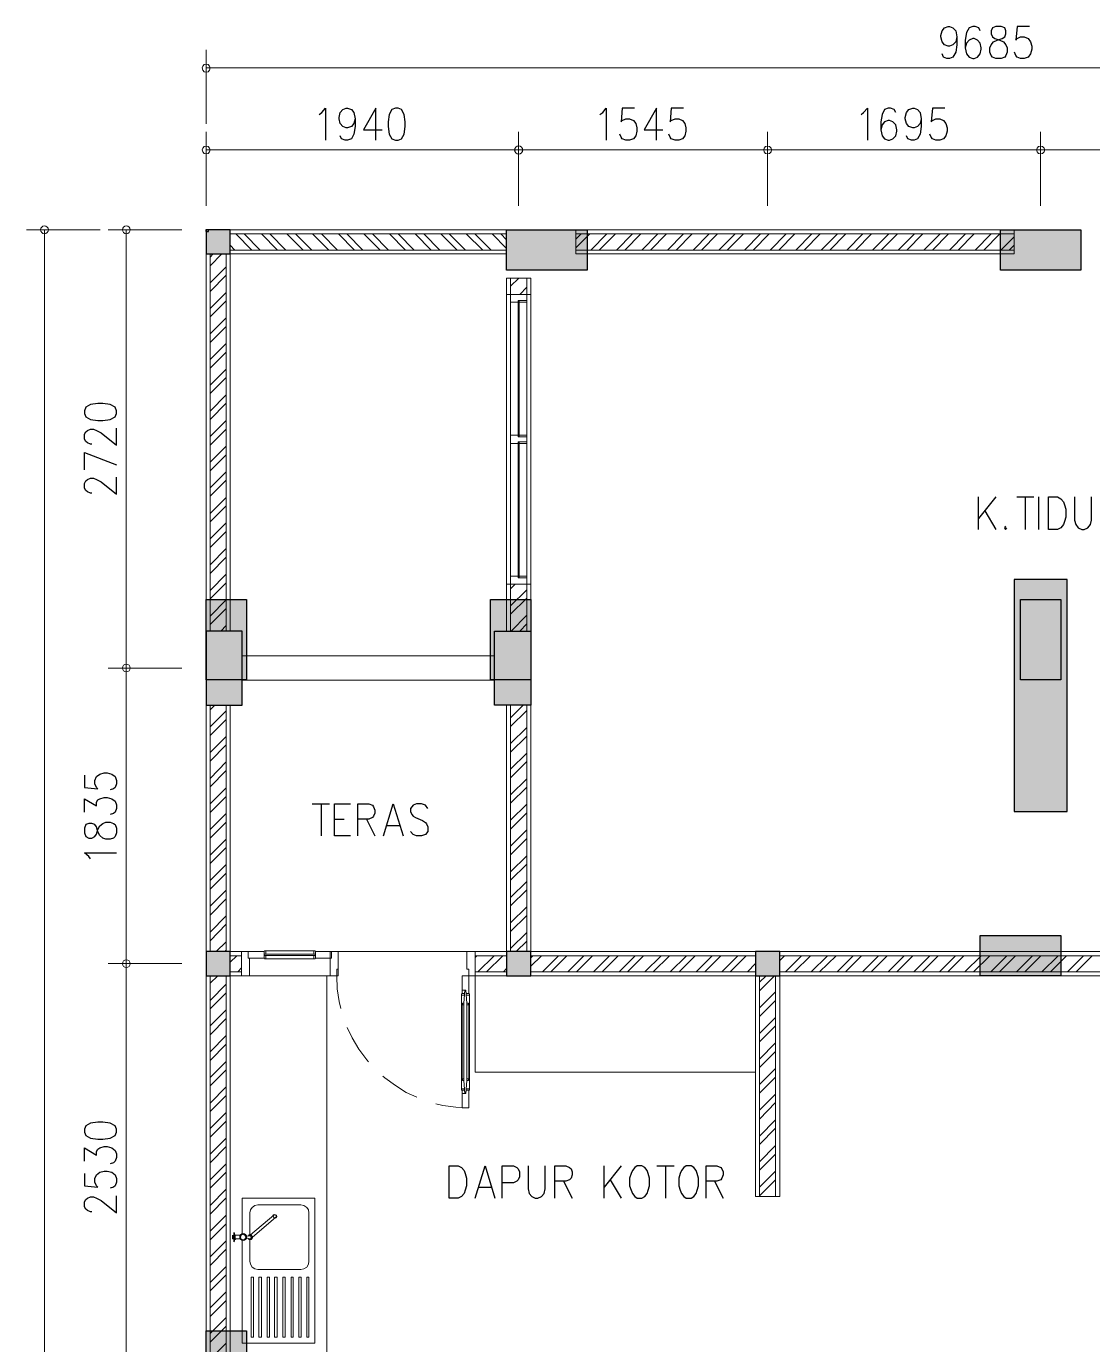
# Model space of a CAD drawing. Header units: millimetres. Extents: x -1260 to 10806, y -20287 to 1280.
# Drawn here: x -1112 to 5507, y -6903 to 1280 of the extents above; entities that cross this region are included whole.
import ezdxf

# ---------------------------------------------------------------- set-up
doc = ezdxf.new("R2010")
doc.units = ezdxf.units.MM
doc.header["$MEASUREMENT"] = 0
doc.layers.add('PDF_Geometry', color=7, linetype='Continuous')
doc.layers.add('PDF_Solid Fills', color=7, linetype='Continuous', true_color=0x404040)

# ---------------------------------------------------------------- blocks, each defined once
blk = doc.blocks.new('sdeww')
at = {"layer": 'PDF_Geometry', "lineweight": 25}
for points in [[(4663, 1214.3), (4656.6, 1184.7), (4639.7, 1165.6), (4618.5, 1157.2), (4610, 1157.2), (4586.8, 1165.6), (4571.9, 1184.7), (4563.5, 1214.3), (4563.5, 1222.8), (4571.9, 1252.4), (4586.8, 1271.5), (4610, 1279.9), (4618.5, 1279.9), (4639.7, 1271.5), (4656.6, 1252.4), (4663, 1214.3), (4663, 1165.6), (4656.6, 1119.1), (4639.7, 1089.4), (4618.5, 1080.9), (4601.6, 1080.9), (4580.4, 1089.4), (4571.9, 1108.5)], [(4809, 1252.4), (4800.6, 1271.5), (4777.3, 1279.9), (4762.5, 1279.9), (4739.2, 1271.5), (4724.4, 1241.8), (4715.9, 1195.3), (4715.9, 1146.6), (4724.4, 1108.5), (4739.2, 1089.4), (4762.5, 1080.9), (4770.9, 1080.9), (4792.1, 1089.4), (4809, 1108.5), (4815.4, 1138.1), (4815.4, 1146.6), (4809, 1176.2), (4792.1, 1195.3), (4770.9, 1203.7), (4762.5, 1203.7), (4739.2, 1195.3), (4724.4, 1176.2), (4715.9, 1146.6)], [(5113.9, 1279.9), (5037.7, 1279.9), (5029.2, 1195.3), (5037.7, 1203.7), (5058.8, 1214.3), (5082.1, 1214.3), (5105.4, 1203.7), (5120.2, 1184.7), (5128.7, 1157.2), (5128.7, 1138.1), (5120.2, 1108.5), (5105.4, 1089.4), (5082.1, 1080.9), (5058.8, 1080.9), (5037.7, 1089.4), (5029.2, 1100), (5020.7, 1119.1)], [(706.4, 733.8), (721.2, 744.4), (744.5, 771.9), (744.5, 572.9)], [(928.7, 706.2), (920.2, 676.6), (905.4, 657.6), (882.1, 649.1), (873.6, 649.1), (852.5, 657.6), (835.5, 676.6), (829.2, 706.2), (829.2, 714.7), (835.5, 744.4), (852.5, 763.4), (873.6, 771.9), (882.1, 771.9), (905.4, 763.4), (920.2, 744.4), (928.7, 706.2), (928.7, 657.6), (920.2, 611), (905.4, 581.3), (882.1, 572.9), (867.3, 572.9), (844, 581.3), (835.5, 600.4)], [(1057.8, 572.9), (1057.8, 771.9), (981.6, 638.5), (1095.9, 638.5)], [(2448.6, 733.8), (2465.6, 744.4), (2486.8, 771.9), (2486.8, 572.9)], [(2662.5, 771.9), (2586.2, 771.9), (2579.9, 687.2), (2586.2, 695.7), (2609.5, 706.2), (2632.8, 706.2), (2656.1, 695.7), (2670.9, 676.6), (2677.3, 649.1), (2677.3, 630), (2670.9, 600.4), (2656.1, 581.3), (2632.8, 572.9), (2609.5, 572.9), (2586.2, 581.3), (2579.9, 591.9), (2571.4, 611)], [(2800.1, 572.9), (2800.1, 771.9), (2723.8, 638.5), (2838.2, 638.5)], [(2967.3, 771.9), (2891.1, 771.9), (2884.7, 687.2), (2891.1, 695.7), (2914.4, 706.2), (2937.7, 706.2), (2960.9, 695.7), (2975.8, 676.6), (2982.1, 649.1), (2982.1, 630), (2975.8, 600.4), (2960.9, 581.3), (2937.7, 572.9), (2914.4, 572.9), (2891.1, 581.3), (2884.7, 591.9), (2876.3, 611)], [(4070.2, 733.8), (4085, 744.4), (4108.3, 771.9), (4108.3, 572.9)], [(4284, 744.4), (4275.6, 763.4), (4252.3, 771.9), (4237.5, 771.9), (4214.2, 763.4), (4199.4, 733.8), (4190.9, 687.2), (4190.9, 638.5), (4199.4, 600.4), (4214.2, 581.3), (4237.5, 572.9), (4245.9, 572.9), (4267.1, 581.3), (4284, 600.4), (4290.4, 630), (4290.4, 638.5), (4284, 668.1), (4267.1, 687.2), (4245.9, 695.7), (4237.5, 695.7), (4214.2, 687.2), (4199.4, 668.1), (4190.9, 638.5)], [(4442.8, 706.2), (4436.5, 676.6), (4419.5, 657.6), (4398.3, 649.1), (4389.9, 649.1), (4366.6, 657.6), (4351.8, 676.6), (4343.3, 706.2), (4343.3, 714.7), (4351.8, 744.4), (4366.6, 763.4), (4389.9, 771.9), (4398.3, 771.9), (4419.5, 763.4), (4436.5, 744.4), (4442.8, 706.2), (4442.8, 657.6), (4436.5, 611), (4419.5, 581.3), (4398.3, 572.9), (4381.4, 572.9), (4360.2, 581.3), (4351.8, 600.4)], [(4588.9, 771.9), (4512.7, 771.9), (4504.2, 687.2), (4512.7, 695.7), (4533.8, 706.2), (4557.1, 706.2), (4580.4, 695.7), (4595.2, 676.6), (4603.7, 649.1), (4603.7, 630), (4595.2, 600.4), (4580.4, 581.3), (4557.1, 572.9), (4533.8, 572.9), (4512.7, 581.3), (4504.2, 591.9), (4495.7, 611)], [(-705.6, -1313.3), (-714.1, -1313.3), (-733.1, -1304.8), (-743.7, -1296.4), (-752.2, -1281.6), (-752.2, -1251.9), (-743.7, -1237.1), (-733.1, -1228.6), (-714.1, -1220.2), (-695, -1220.2), (-676, -1228.6), (-648.4, -1243.5), (-553.2, -1319.7), (-553.2, -1213.8)], [(-752.2, -1472.1), (-752.2, -1366.2), (-553.2, -1442.4)], [(-705.6, -1618.2), (-714.1, -1618.2), (-733.1, -1609.7), (-743.7, -1601.2), (-752.2, -1586.4), (-752.2, -1556.8), (-743.7, -1541.9), (-733.1, -1533.5), (-714.1, -1525), (-695, -1525), (-676, -1533.5), (-648.4, -1548.3), (-553.2, -1624.5), (-553.2, -1518.7)], [(4798.5, -1842.5), (4798.5, -1641.4)], [(4906.4, -1641.4), (4798.5, -1774.8)], [(5035.5, -1641.4), (5141.4, -1641.4)], [(5088.5, -1641.4), (5088.5, -1842.5)], [(5173.1, -1842.5), (5173.1, -1641.4)], [(5393.3, -1641.4), (5393.3, -1785.4), (5401.8, -1812.9), (5416.6, -1832), (5439.9, -1842.5), (5454.7, -1842.5), (5475.9, -1832), (5492.8, -1812.9), (5499.2, -1785.4), (5499.2, -1641.4)], [(4836.6, -1728.2), (4906.4, -1842.5)], [(4965.7, -1823.5), (4959.3, -1832), (4965.7, -1842.5), (4974.2, -1832)], [(-752.2, -3368.9), (-752.2, -3445.1), (-667.5, -3453.5), (-676, -3445.1), (-686.5, -3421.8), (-686.5, -3400.6), (-676, -3377.3), (-656.9, -3362.5), (-629.4, -3354), (-610.3, -3354), (-580.7, -3362.5), (-561.6, -3377.3), (-553.2, -3400.6), (-553.2, -3421.8), (-561.6, -3445.1), (-572.2, -3453.5), (-591.3, -3459.9)], [(-752.2, -3597.5), (-752.2, -3514.9), (-676, -3559.4), (-676, -3536.1), (-667.5, -3521.3), (-656.9, -3514.9), (-629.4, -3506.5), (-610.3, -3506.5), (-580.7, -3514.9), (-561.6, -3529.7), (-553.2, -3553), (-553.2, -3574.2), (-561.6, -3597.5), (-572.2, -3606), (-591.3, -3612.3)], [(662, -3546.7), (769.9, -3546.7)], [(717, -3546.7), (717, -3745.7)], [(899, -3745.7), (799.6, -3745.7), (799.6, -3546.7), (899, -3546.7)], [(945.6, -3745.7), (945.6, -3546.7), (1013.4, -3546.7), (1036.6, -3555.2), (1043, -3565.7), (1051.5, -3584.8), (1051.5, -3603.8), (1043, -3622.9), (1036.6, -3631.4), (1013.4, -3641.9), (945.6, -3641.9)], [(1104.4, -3745.7), (1165.8, -3546.7), (1227.2, -3745.7)], [(1379.6, -3574.2), (1364.8, -3555.2), (1341.5, -3546.7), (1309.7, -3546.7), (1288.6, -3555.2), (1271.6, -3574.2), (1271.6, -3593.3), (1280.1, -3612.3), (1288.6, -3622.9), (1303.4, -3631.4), (1347.8, -3650.4), (1364.8, -3661), (1371.1, -3669.5), (1379.6, -3688.5), (1379.6, -3718.2), (1364.8, -3737.2), (1341.5, -3745.7), (1309.7, -3745.7), (1288.6, -3737.2), (1271.6, -3718.2)], [(799.6, -3641.9), (860.9, -3641.9)], [(998.5, -3641.9), (1051.5, -3745.7)], [(1127.7, -3680.1), (1203.9, -3680.1)], [(-714.1, -3887.5), (-724.6, -3872.7), (-752.2, -3849.4), (-553.2, -3849.4)], [(-752.2, -5765.2), (-752.2, -5680.6), (-676, -5727.1), (-676, -5703.8), (-667.5, -5689), (-656.9, -5680.6), (-629.4, -5674.2), (-610.3, -5674.2), (-580.7, -5680.6), (-561.6, -5697.5), (-553.2, -5718.7), (-553.2, -5742), (-561.6, -5765.2), (-572.2, -5773.7), (-591.3, -5780.1)], [(1673.8, -5993.9), (1735.2, -5792.8), (1796.6, -5993.9)], [(1841.1, -5993.9), (1841.1, -5792.8), (1910.9, -5792.8), (1932.1, -5803.3), (1940.6, -5811.8), (1949, -5830.9), (1949, -5860.5), (1940.6, -5879.6), (1932.1, -5888), (1910.9, -5898.6), (1841.1, -5898.6)], [(2002, -5792.8), (2002, -5936.7), (2008.3, -5964.2), (2025.3, -5983.3), (2046.4, -5993.9), (2063.4, -5993.9), (2084.5, -5983.3), (2101.5, -5964.2), (2107.8, -5936.7), (2107.8, -5792.8)], [(2169.2, -5993.9), (2169.2, -5792.8), (2237, -5792.8), (2260.2, -5803.3), (2268.7, -5811.8), (2275.1, -5830.9), (2275.1, -5849.9), (2268.7, -5869), (2260.2, -5879.6), (2237, -5888), (2169.2, -5888)], [(2474.1, -5993.9), (2474.1, -5792.8)], [(2579.9, -5792.8), (2474.1, -5926.1)], [(2802.2, -5792.8), (2908, -5792.8)], [(2855.1, -5792.8), (2855.1, -5993.9)], [(3107, -5993.9), (3107, -5792.8), (3174.8, -5792.8), (3198, -5803.3), (3204.4, -5811.8), (3212.9, -5830.9), (3212.9, -5849.9), (3204.4, -5869), (3198, -5879.6), (3174.8, -5888), (3107, -5888)], [(-752.2, -5841.4), (-752.2, -5917.7), (-667.5, -5926.1), (-676, -5917.7), (-686.5, -5894.4), (-686.5, -5871.1), (-676, -5849.9), (-656.9, -5833), (-629.4, -5826.6), (-610.3, -5826.6), (-580.7, -5833), (-561.6, -5849.9), (-553.2, -5871.1), (-553.2, -5894.4), (-561.6, -5917.7), (-572.2, -5926.1), (-591.3, -5932.5)], [(2222.1, -5888), (2275.1, -5993.9)], [(2512.2, -5879.6), (2579.9, -5993.9)], [(3159.9, -5888), (3212.9, -5993.9)], [(1697.1, -5926.1), (1773.3, -5926.1)], [(-705.6, -6078.5), (-714.1, -6078.5), (-733.1, -6070.1), (-743.7, -6061.6), (-752.2, -6046.8), (-752.2, -6017.2), (-743.7, -6002.3), (-733.1, -5993.9), (-714.1, -5985.4), (-695, -5985.4), (-676, -5993.9), (-648.4, -6008.7), (-553.2, -6084.9), (-553.2, -5979)]]:
    blk.add_lwpolyline(points, dxfattribs=at)
for points in [[(4906.4, 1279.9), (4885.2, 1271.5), (4876.8, 1252.4), (4876.8, 1233.4), (4885.2, 1214.3), (4900.1, 1203.7), (4929.7, 1195.3), (4953, 1184.7), (4967.8, 1165.6), (4976.3, 1146.6), (4976.3, 1119.1), (4967.8, 1100), (4961.5, 1089.4), (4938.2, 1080.9), (4906.4, 1080.9), (4885.2, 1089.4), (4876.8, 1100), (4868.3, 1119.1), (4868.3, 1146.6), (4876.8, 1165.6), (4891.6, 1184.7), (4914.9, 1195.3), (4944.5, 1203.7), (4961.5, 1214.3), (4967.8, 1233.4), (4967.8, 1252.4), (4961.5, 1271.5), (4938.2, 1279.9)], [(1178.5, 771.9), (1157.3, 763.4), (1140.4, 733.8), (1134, 687.2), (1134, 657.6), (1140.4, 611), (1157.3, 581.3), (1178.5, 572.9), (1195.4, 572.9), (1216.6, 581.3), (1233.5, 611), (1239.9, 657.6), (1239.9, 687.2), (1233.5, 733.8), (1216.6, 763.4), (1195.4, 771.9)], [(18.2, 6.9), (18.2, 17.8), (2.5, 17.8), (2.5, 6.9)], [(153.9, -132.1), (153.9, 16.1), (3.6, 16.1), (3.6, -132.1)], [(-752.2, -1122.8), (-743.7, -1144), (-714.1, -1160.9), (-667.5, -1167.2), (-637.9, -1167.2), (-591.3, -1160.9), (-561.6, -1144), (-553.2, -1122.8), (-553.2, -1105.9), (-561.6, -1084.7), (-591.3, -1067.7), (-637.9, -1061.4), (-667.5, -1061.4), (-714.1, -1067.7), (-743.7, -1084.7), (-752.2, -1105.9)], [(5232.4, -1842.5), (5232.4, -1641.4), (5287.5, -1641.4), (5308.6, -1652), (5325.6, -1671.1), (5331.9, -1690.1), (5340.4, -1717.6), (5340.4, -1766.3), (5331.9, -1793.9), (5325.6, -1812.9), (5308.6, -1832), (5287.5, -1842.5)], [(5348.9, -3593.3), (5348.9, -2153.7), (5018.6, -2153.7), (5018.6, -3593.3)], [(228, -2932.8), (228, -2473.4), (3.6, -2473.4), (3.6, -2932.8)], [(1794.5, -2932.8), (1794.5, -2473.4), (2018.9, -2473.4), (2018.9, -2932.8)], [(-752.2, -3726.6), (-743.7, -3749.9), (-724.6, -3758.4), (-705.6, -3758.4), (-686.5, -3749.9), (-676, -3735.1), (-667.5, -3705.5), (-656.9, -3682.2), (-637.9, -3667.4), (-618.8, -3658.9), (-591.3, -3658.9), (-572.2, -3667.4), (-561.6, -3673.7), (-553.2, -3697), (-553.2, -3726.6), (-561.6, -3749.9), (-572.2, -3758.4), (-591.3, -3764.7), (-618.8, -3764.7), (-637.9, -3758.4), (-656.9, -3743.6), (-667.5, -3720.3), (-676, -3688.5), (-686.5, -3673.7), (-705.6, -3667.4), (-724.6, -3667.4), (-743.7, -3673.7), (-752.2, -3697)], [(153.9, -4613.6), (153.9, -4463.3), (3.6, -4463.3), (3.6, -4613.6)], [(2018.9, -4613.6), (2018.9, -4463.3), (1868.6, -4463.3), (1868.6, -4613.6)], [(3564.3, -4613.6), (3564.3, -4463.3), (3414, -4463.3), (3414, -4613.6)], [(-752.2, -5583.2), (-743.7, -5604.4), (-714.1, -5621.3), (-667.5, -5627.6), (-637.9, -5627.6), (-591.3, -5621.3), (-561.6, -5604.4), (-553.2, -5583.2), (-553.2, -5566.2), (-561.6, -5545.1), (-591.3, -5528.1), (-637.9, -5521.8), (-667.5, -5521.8), (-714.1, -5528.1), (-743.7, -5545.1), (-752.2, -5566.2)], [(1513, -5993.9), (1513, -5792.8), (1568, -5792.8), (1589.2, -5803.3), (1606.1, -5822.4), (1612.5, -5841.4), (1620.9, -5869), (1620.9, -5917.7), (1612.5, -5945.2), (1606.1, -5964.2), (1589.2, -5983.3), (1568, -5993.9)], [(2679.4, -5792.8), (2664.6, -5803.3), (2649.8, -5822.4), (2641.3, -5841.4), (2632.8, -5869), (2632.8, -5917.7), (2641.3, -5945.2), (2649.8, -5964.2), (2664.6, -5983.3), (2679.4, -5993.9), (2709, -5993.9), (2726, -5983.3), (2740.8, -5964.2), (2747.1, -5945.2), (2755.6, -5917.7), (2755.6, -5869), (2747.1, -5841.4), (2740.8, -5822.4), (2726, -5803.3), (2709, -5792.8)], [(2984.2, -5792.8), (2969.4, -5803.3), (2954.6, -5822.4), (2946.1, -5841.4), (2937.7, -5869), (2937.7, -5917.7), (2946.1, -5945.2), (2954.6, -5964.2), (2969.4, -5983.3), (2984.2, -5993.9), (3013.9, -5993.9), (3030.8, -5983.3), (3045.6, -5964.2), (3052, -5945.2), (3060.4, -5917.7), (3060.4, -5869), (3052, -5841.4), (3045.6, -5822.4), (3030.8, -5803.3), (3013.9, -5792.8)]]:
    blk.add_lwpolyline(points, close=True, dxfattribs=at)
at = {"layer": 'PDF_Geometry', "lineweight": 9}
for points in [[(3.6, 907.4), (3.6, 1133.9)], [(3.6, 674.5), (3.6, 1070.4)], [(9688.6, 1021.7), (9639.9, 1021.7), (54.4, 1021.7), (3.6, 1021.7)], [(3.6, 399.3), (3.6, 625.8)], [(3.6, 166.4), (3.6, 562.3)], [(9688.6, 513.6), (9639.9, 513.6), (8064.9, 513.6), (8014.1, 513.6), (7963.3, 513.6), (5234.5, 513.6), (5183.7, 513.6), (5132.9, 513.6), (3538.9, 513.6), (3488.1, 513.6), (3439.4, 513.6), (1993.5, 513.6), (1942.7, 513.6), (1894, 513.6), (54.4, 513.6), (3.6, 513.6)], [(-1112, 16.1), (-887.6, 16.1)], [(-654.8, 16.1), (-1050.7, 16.1)], [(-999.8, -17785.2), (-999.8, -17734.4), (-999.8, -32.6), (-999.8, 16.1)], [(-604, 16.1), (-379.6, 16.1)], [(-146.7, 16.1), (-542.6, 16.1)], [(-491.8, -17785.2), (-491.8, -17734.4), (-491.8, -14154.7), (-491.8, -14103.9), (-491.8, -14053.1), (-491.8, -12818.9), (-491.8, -12768.1), (-491.8, -12719.4), (-491.8, -7118), (-491.8, -7069.3), (-491.8, -7018.5), (-491.8, -4588.2), (-491.8, -4537.4), (-491.8, -4488.7), (-491.8, -2752.8), (-491.8, -2704.1), (-491.8, -2653.3), (-491.8, -32.6), (-491.8, 16.1)], [(1894, -1258.3), (1894, -1158.8), (1894, -532.2), (1894, -432.7)], [(1993.5, -1258.3), (1993.5, -1158.8), (1993.5, -532.2), (1993.5, -432.7)], [(1894, -1309.1), (1894, -1408.6), (1894, -2033.1), (1894, -2132.6)], [(1993.5, -1309.1), (1993.5, -1408.6), (1993.5, -2033.1), (1993.5, -2132.6)], [(367.7, -4459.1), (374, -4459.1), (672.5, -4459.1), (678.9, -4459.1)], [(822.8, -4463.3), (1623, -4463.3)], [(367.7, -4507.8), (374, -4507.8), (672.5, -4507.8), (678.9, -4507.8)], [(272.4, -4613.6), (374, -4613.6), (672.5, -4613.6), (774.1, -4613.6)], [(814.4, -4613.6), (816.5, -4694.1), (829.2, -4772.4), (839.8, -4816.8)], [(1589.2, -5318.6), (1589.2, -5252.9), (1589.2, -4793.6), (1589.2, -4727.9)], [(1637.9, -5318.6), (1637.9, -5252.9), (1637.9, -4793.6), (1637.9, -4727.9)], [(1593.4, -5252.9), (1593.4, -4793.6)], [(1633.6, -5252.9), (1633.6, -4793.6)], [(880, -4935.4), (909.6, -4998.9), (952, -5068.8), (1000.7, -5134.4), (1011.2, -5147.1)], [(1100.2, -5236), (1112.9, -5246.6), (1178.5, -5295.3), (1246.2, -5337.6), (1311.9, -5367.3)], [(1430.4, -5407.5), (1472.7, -5418.1), (1553.2, -5428.6), (1633.6, -5432.9)], [(228, -6220.4), (228, -5993.9), (678.9, -5993.9), (678.9, -6893.6), (228, -6893.6), (228, -6250)], [(274.6, -6220.4), (274.6, -6084.9), (278.8, -6065.8), (289.4, -6051), (306.3, -6040.4), (325.4, -6036.2), (592.1, -6036.2), (611.1, -6040.4), (628.1, -6051), (638.7, -6065.8), (640.8, -6084.9), (640.8, -6385.5), (638.7, -6404.6), (628.1, -6421.5), (611.1, -6432.1), (592.1, -6436.3), (325.4, -6436.3), (306.3, -6432.1), (289.4, -6421.5), (278.8, -6404.6), (274.6, -6385.5), (274.6, -6250)], [(278.8, -6222.5), (424.9, -6099.7)], [(291.5, -6235.2), (435.4, -6114.5)], [(418.5, -6103.9), (422.7, -6097.6), (431.2, -6095.5), (437.6, -6099.7), (441.8, -6108.2), (437.6, -6114.5), (431.2, -6118.8)], [(418.5, -6106.1), (422.7, -6097.6), (431.2, -6095.5), (439.7, -6099.7), (441.8, -6108.2), (437.6, -6116.7), (429.1, -6118.8)], [(172.9, -6245.8), (175.1, -6224.6), (172.9, -6226.7), (172.9, -6224.6), (170.8, -6226.7), (170.8, -6224.6), (168.7, -6226.7), (168.7, -6224.6), (168.7, -6226.7), (166.6, -6224.6), (166.6, -6245.8), (168.7, -6245.8), (170.8, -6245.8), (172.9, -6224.6)], [(168.7, -6224.6), (168.7, -6245.8), (170.8, -6224.6)], [(170.8, -6245.8), (175.1, -6245.8)], [(179.3, -6222.5), (183.5, -6222.5)], [(179.3, -6250), (183.5, -6250)], [(215.3, -6245.8), (187.8, -6245.8), (183.5, -6250), (183.5, -6222.5), (187.8, -6224.6), (215.3, -6224.6)], [(253.4, -6226.7), (276.7, -6228.8), (280.9, -6231), (283, -6235.2), (280.9, -6241.5), (276.7, -6243.7), (253.4, -6245.8)], [(264, -6228.8), (268.2, -6222.5), (283, -6222.5), (285.1, -6222.5), (291.5, -6233.1), (291.5, -6239.4), (285.1, -6247.9), (283, -6250), (270.3, -6250), (268.2, -6247.9), (264, -6243.7)], [(266.1, -6228.8), (274.6, -6222.5), (285.1, -6226.7), (289.4, -6235.2), (285.1, -6245.8), (274.6, -6250), (266.1, -6243.7)]]:
    blk.add_lwpolyline(points, dxfattribs=at)
at = {"layer": 'PDF_Geometry', "lineweight": 20}
for points in [[(-21.8, 1021.7), (-17.6, 1009), (-9.1, 998.4), (3.6, 996.3), (16.3, 998.4), (24.8, 1009), (29, 1021.7), (24.8, 1032.3), (16.3, 1042.8), (3.6, 1045), (-9.1, 1042.8), (-17.6, 1032.3)], [(-21.8, 513.6), (-17.6, 500.9), (-9.1, 490.3), (3.6, 488.2), (16.3, 490.3), (24.8, 500.9), (29, 513.6), (24.8, 524.2), (16.3, 534.8), (3.6, 536.9), (-9.1, 534.8), (-17.6, 524.2)], [(3464.8, 513.6), (3466.9, 500.9), (3475.4, 490.3), (3488.1, 488.2), (3500.8, 490.3), (3511.4, 500.9), (3513.5, 513.6), (3511.4, 524.2), (3500.8, 534.8), (3488.1, 536.9), (3475.4, 534.8), (3466.9, 524.2)], [(3513.5, 513.6), (3511.4, 524.2), (3500.8, 534.8), (3488.1, 536.9), (3475.4, 534.8), (3466.9, 524.2), (3464.8, 513.6), (3466.9, 500.9), (3475.4, 490.3), (3488.1, 488.2), (3500.8, 490.3), (3511.4, 500.9)], [(5158.3, 513.6), (5162.6, 500.9), (5171, 490.3), (5183.7, 488.2), (5196.4, 490.3), (5204.9, 500.9), (5209.1, 513.6), (5204.9, 524.2), (5196.4, 534.8), (5183.7, 536.9), (5171, 534.8), (5162.6, 524.2)], [(5209.1, 513.6), (5204.9, 524.2), (5196.4, 534.8), (5183.7, 536.9), (5171, 534.8), (5162.6, 524.2), (5158.3, 513.6), (5162.6, 500.9), (5171, 490.3), (5183.7, 488.2), (5196.4, 490.3), (5204.9, 500.9)], [(1868.6, -108.8), (1868.6, -7.2), (153.9, -7.2), (153.9, -108.8)], [(5018.6, -108.8), (5018.6, -7.2), (2298.3, -7.2), (2298.3, -108.8)], [(128.5, -2473.4), (128.5, -132.1), (29, -132.1), (29, -2473.4)], [(1993.5, -384), (1993.5, -282.4), (1894, -282.4), (1894, -384)], [(1993.5, -2473.4), (1993.5, -2183.4), (1894, -2183.4), (1894, -2473.4)], [(1794.5, -2778.2), (1794.5, -2627.9), (228, -2627.9), (228, -2778.2)], [(128.5, -4463.3), (128.5, -2932.8), (29, -2932.8), (29, -4463.3)], [(1993.5, -4463.3), (1993.5, -2932.8), (1894, -2932.8), (1894, -4463.3)], [(223.7, -4588.2), (223.7, -4488.7), (153.9, -4488.7), (153.9, -4588.2)], [(1868.6, -4588.2), (1868.6, -4488.7), (1673.8, -4488.7), (1673.8, -4588.2)], [(3414, -4588.2), (3414, -4488.7), (2018.9, -4488.7), (2018.9, -4588.2)], [(5634.6, -4588.2), (5634.6, -4488.7), (3564.3, -4488.7), (3564.3, -4588.2)], [(128.5, -6993.1), (128.5, -4613.6), (29, -4613.6), (29, -6993.1)], [(3538.9, -5983.3), (3538.9, -4613.6), (3439.4, -4613.6), (3439.4, -5983.3)]]:
    blk.add_lwpolyline(points, close=True, dxfattribs=at)
at = {"layer": 'PDF_Geometry', "lineweight": 9}
for points in [[(1942.7, 399.3), (1942.7, 625.8)], [(3488.1, 399.3), (3488.1, 625.8)], [(5183.7, 399.3), (5183.7, 625.8)], [(1942.7, 562.3), (1942.7, 166.4)], [(3488.1, 562.3), (3488.1, 166.4)], [(5183.7, 562.3), (5183.7, 166.4)], [(1868.6, -132.1), (1868.6, 16.1), (153.9, 16.1), (153.9, -132.1)], [(5018.6, -132.1), (5018.6, 16.1), (2298.3, 16.1), (2298.3, -132.1)], [(153.9, -2473.4), (153.9, -132.1), (3.6, -132.1), (3.6, -2473.4)], [(2018.9, -384), (2018.9, -282.4), (1868.6, -282.4), (1868.6, -384)], [(2018.9, -2183.4), (2018.9, -384), (1868.6, -384), (1868.6, -2183.4)], [(2018.9, -2473.4), (2018.9, -2183.4), (1868.6, -2183.4), (1868.6, -2473.4)], [(-604, -2704.1), (-379.6, -2704.1)], [(-542.6, -2704.1), (-146.7, -2704.1)], [(153.9, -4463.3), (153.9, -2932.8), (3.6, -2932.8), (3.6, -4463.3)], [(2018.9, -4463.3), (2018.9, -2932.8), (1868.6, -2932.8), (1868.6, -4463.3)], [(223.7, -4613.6), (223.7, -4463.3), (153.9, -4463.3), (153.9, -4613.6)], [(1868.6, -4613.6), (1868.6, -4463.3), (1673.8, -4463.3), (1673.8, -4613.6)], [(3414, -4613.6), (3414, -4463.3), (2018.9, -4463.3), (2018.9, -4613.6)], [(5634.6, -4613.6), (5634.6, -4463.3), (3564.3, -4463.3), (3564.3, -4613.6)], [(-604, -4537.4), (-379.6, -4537.4)], [(-542.6, -4537.4), (-146.7, -4537.4)], [(153.9, -6993.1), (153.9, -4613.6), (3.6, -4613.6), (3.6, -6993.1)], [(753, -6993.1), (753, -4613.6), (153.9, -4613.6), (153.9, -6993.1)], [(3414, -5212.7), (3414, -4613.6), (1673.8, -4613.6), (1673.8, -5212.7)], [(3564.3, -5983.3), (3564.3, -4613.6), (3414, -4613.6), (3414, -5983.3)], [(435.4, -6114.5), (429.1, -6116.7), (422.7, -6112.4), (420.6, -6106.1), (424.9, -6099.7), (431.2, -6097.6), (437.6, -6101.8), (439.7, -6108.2)], [(179.3, -6214), (179.3, -6258.5), (175.1, -6264.8), (175.1, -6207.7)], [(251.3, -6235.2), (244.9, -6247.9), (234.3, -6252.1), (221.6, -6247.9), (217.4, -6235.2), (221.6, -6224.6), (234.3, -6218.3), (244.9, -6224.6)], [(283, -6857.6), (283, -6485), (297.8, -6485), (297.8, -6857.6)], [(331.7, -6857.6), (331.7, -6485), (346.5, -6485), (346.5, -6857.6)], [(382.5, -6857.6), (382.5, -6485), (397.3, -6485), (397.3, -6857.6)], [(429.1, -6857.6), (429.1, -6485), (443.9, -6485), (443.9, -6857.6)], [(479.9, -6857.6), (479.9, -6485), (494.7, -6485), (494.7, -6857.6)], [(530.7, -6857.6), (530.7, -6485), (543.4, -6485), (543.4, -6857.6)], [(579.4, -6857.6), (579.4, -6485), (594.2, -6485), (594.2, -6857.6)], [(628.1, -6857.6), (628.1, -6485), (640.8, -6485), (640.8, -6857.6)]]:
    blk.add_lwpolyline(points, close=True, dxfattribs=at)
at = {"layer": 'PDF_Geometry', "color": 250, "lineweight": 9, "true_color": 0x404040}
for points in [[(153.9, -79.1), (181.4, -108.8)], [(187.8, -7.2), (287.3, -108.8)], [(240.7, -7.2), (340.2, -108.8)], [(346.5, -7.2), (446, -108.8)], [(399.4, -7.2), (498.9, -108.8)], [(505.3, -7.2), (606.9, -108.8)], [(558.2, -7.2), (659.8, -108.8)], [(664.1, -7.2), (765.7, -108.8)], [(719.1, -7.2), (818.6, -108.8)], [(825, -7.2), (924.5, -108.8)], [(877.9, -7.2), (977.4, -108.8)], [(983.7, -7.2), (1083.2, -108.8)], [(1036.6, -7.2), (1136.1, -108.8)], [(1142.5, -7.2), (1242, -108.8)], [(1195.4, -7.2), (1294.9, -108.8)], [(1301.3, -7.2), (1400.8, -108.8)], [(1354.2, -7.2), (1453.7, -108.8)], [(1460, -7.2), (1561.6, -108.8)], [(1513, -7.2), (1614.6, -108.8)], [(1618.8, -7.2), (1720.4, -108.8)], [(1671.7, -7.2), (1773.3, -108.8)], [(1779.7, -7.2), (1868.6, -98.2)], [(1832.6, -7.2), (1868.6, -45.3)], [(2298.3, -41), (2332.2, -7.2)], [(2298.3, -94), (2385.1, -7.2)], [(2391.5, -108.8), (2491, -7.2)], [(2444.4, -108.8), (2543.9, -7.2)], [(2550.3, -108.8), (2649.8, -7.2)], [(2603.2, -108.8), (2702.7, -7.2)], [(2709, -108.8), (2808.5, -7.2)], [(2762, -108.8), (2861.5, -7.2)], [(2867.8, -108.8), (2967.3, -7.2)], [(2920.7, -108.8), (3020.2, -7.2)], [(3026.6, -108.8), (3126.1, -7.2)], [(3079.5, -108.8), (3179, -7.2)], [(3185.3, -108.8), (3287, -7.2)], [(3238.3, -108.8), (3339.9, -7.2)], [(3346.2, -108.8), (3445.7, -7.2)], [(3399.2, -108.8), (3498.6, -7.2)], [(3505, -108.8), (3604.5, -7.2)], [(3557.9, -108.8), (3657.4, -7.2)], [(3663.8, -108.8), (3763.3, -7.2)], [(3716.7, -108.8), (3816.2, -7.2)], [(3822.5, -108.8), (3922, -7.2)], [(3875.5, -108.8), (3975, -7.2)], [(3981.3, -108.8), (4080.8, -7.2)], [(4034.2, -108.8), (4133.7, -7.2)], [(4140.1, -108.8), (4241.7, -7.2)], [(4193, -108.8), (4294.6, -7.2)], [(4298.9, -108.8), (4400.5, -7.2)], [(4353.9, -108.8), (4453.4, -7.2)], [(4459.7, -108.8), (4559.2, -7.2)], [(4512.7, -108.8), (4612.2, -7.2)], [(4618.5, -108.8), (4718, -7.2)], [(4671.4, -108.8), (4770.9, -7.2)], [(4777.3, -108.8), (4876.8, -7.2)], [(4830.2, -108.8), (4929.7, -7.2)], [(4936.1, -108.8), (5018.6, -26.2)], [(4989, -108.8), (5018.6, -79.1)], [(29, -153.2), (48, -132.1)], [(29, -206.2), (101, -132.1)], [(29, -312), (128.5, -212.5)], [(29, -364.9), (128.5, -265.4)], [(1894, -333.2), (1944.8, -282.4)], [(29, -470.8), (128.5, -371.3)], [(1951.2, -384), (1993.5, -339.5)], [(29, -523.7), (128.5, -424.2)], [(29, -629.5), (128.5, -530)], [(29, -682.5), (128.5, -583)], [(29, -788.3), (128.5, -688.8)], [(29, -841.2), (128.5, -741.7)], [(29, -947.1), (128.5, -847.6)], [(29, -1000), (128.5, -900.5)], [(29, -1108), (128.5, -1006.4)], [(29, -1160.9), (128.5, -1059.3)], [(29, -1266.7), (128.5, -1167.2)], [(29, -1319.7), (128.5, -1220.2)], [(29, -1425.5), (128.5, -1326)], [(29, -1478.4), (128.5, -1378.9)], [(29, -1584.3), (128.5, -1484.8)], [(29, -1637.2), (128.5, -1537.7)], [(29, -1743.1), (128.5, -1643.6)], [(29, -1796), (128.5, -1696.5)], [(29, -1901.8), (128.5, -1802.3)], [(29, -1954.7), (128.5, -1855.3)], [(29, -2062.7), (128.5, -1961.1)], [(29, -2115.6), (128.5, -2014)], [(29, -2221.5), (128.5, -2119.9)], [(29, -2274.4), (128.5, -2174.9)], [(1894, -2210.9), (1921.5, -2183.4)], [(29, -2380.3), (128.5, -2280.8)], [(1894, -2316.7), (1993.5, -2217.2)], [(1894, -2369.7), (1993.5, -2270.2)], [(29, -2433.2), (128.5, -2333.7)], [(94.6, -2473.4), (128.5, -2439.5)], [(1898.2, -2473.4), (1993.5, -2376)], [(1951.2, -2473.4), (1993.5, -2428.9)], [(29, -2962.4), (58.6, -2932.8)], [(1894, -3013.2), (1972.3, -2932.8)], [(29, -3068.3), (128.5, -2968.8)], [(29, -3121.2), (128.5, -3021.7)], [(1894, -3066.1), (1993.5, -2966.6)], [(1894, -3172), (1993.5, -3072.5)], [(29, -3227), (128.5, -3127.5)], [(29, -3282.1), (128.5, -3180.5)], [(1894, -3224.9), (1993.5, -3125.4)], [(1894, -3330.8), (1993.5, -3231.3)], [(29, -3387.9), (128.5, -3286.3)], [(29, -3440.8), (128.5, -3339.2)], [(1894, -3383.7), (1993.5, -3284.2)], [(1894, -3489.5), (1993.5, -3390)], [(29, -3546.7), (128.5, -3447.2)], [(29, -3599.6), (128.5, -3500.1)], [(1894, -3542.5), (1993.5, -3443)], [(1894, -3648.3), (1993.5, -3548.8)], [(29, -3705.5), (128.5, -3606)], [(29, -3758.4), (128.5, -3658.9)], [(1894, -3703.3), (1993.5, -3601.7)], [(1894, -3809.2), (1993.5, -3707.6)], [(1894, -3862.1), (1993.5, -3760.5)], [(29, -3864.2), (128.5, -3764.7)], [(29, -3917.1), (128.5, -3817.7)], [(29, -4023), (128.5, -3923.5)], [(1894, -3968), (1993.5, -3868.5)], [(1894, -4020.9), (1993.5, -3921.4)], [(29, -4075.9), (128.5, -3976.4)], [(29, -4181.8), (128.5, -4082.3)], [(1894, -4126.7), (1993.5, -4027.2)], [(1894, -4179.7), (1993.5, -4080.2)], [(29, -4236.8), (128.5, -4135.2)], [(29, -4342.7), (128.5, -4241)], [(1894, -4285.5), (1993.5, -4186)], [(1894, -4338.4), (1993.5, -4238.9)], [(29, -4395.6), (128.5, -4294)], [(67.1, -4463.3), (128.5, -4401.9)], [(1894, -4444.3), (1993.5, -4344.8)], [(1927.9, -4463.3), (1993.5, -4397.7)], [(120, -4463.3), (128.5, -4454.9)], [(153.9, -4528.9), (194.1, -4488.7)], [(1673.8, -4499.3), (1684.4, -4488.7)], [(1690.8, -4588.2), (1792.4, -4488.7)], [(1743.7, -4588.2), (1845.3, -4488.7)], [(2018.9, -4501.4), (2031.6, -4488.7)], [(2018.9, -4554.3), (2084.5, -4488.7)], [(2090.9, -4588.2), (2190.4, -4488.7)], [(2143.8, -4588.2), (2243.3, -4488.7)], [(2249.7, -4588.2), (2349.2, -4488.7)], [(2302.6, -4588.2), (2402.1, -4488.7)], [(2408.4, -4588.2), (2507.9, -4488.7)], [(2461.3, -4588.2), (2560.8, -4488.7)], [(2567.2, -4588.2), (2666.7, -4488.7)], [(2620.1, -4588.2), (2719.6, -4488.7)], [(2726, -4588.2), (2827.6, -4488.7)], [(2778.9, -4588.2), (2880.5, -4488.7)], [(2884.7, -4588.2), (2986.4, -4488.7)], [(2939.8, -4588.2), (3039.3, -4488.7)], [(3045.6, -4588.2), (3145.1, -4488.7)], [(3098.5, -4588.2), (3198, -4488.7)], [(3204.4, -4588.2), (3303.9, -4488.7)], [(3257.3, -4588.2), (3356.8, -4488.7)], [(3564.3, -4518.4), (3593.9, -4488.7)], [(3600.3, -4588.2), (3699.8, -4488.7)], [(3653.2, -4588.2), (3754.8, -4488.7)], [(3759, -4588.2), (3860.6, -4488.7)], [(3812, -4588.2), (3913.6, -4488.7)], [(3919.9, -4588.2), (4019.4, -4488.7)], [(3972.8, -4588.2), (4072.3, -4488.7)], [(4078.7, -4588.2), (4178.2, -4488.7)], [(4131.6, -4588.2), (4231.1, -4488.7)], [(4237.5, -4588.2), (4337, -4488.7)], [(4290.4, -4588.2), (4389.9, -4488.7)], [(4396.2, -4588.2), (4495.7, -4488.7)], [(4449.2, -4588.2), (4548.7, -4488.7)], [(4555, -4588.2), (4654.5, -4488.7)], [(4607.9, -4588.2), (4707.4, -4488.7)], [(4713.8, -4588.2), (4815.4, -4488.7)], [(4766.7, -4588.2), (4868.3, -4488.7)], [(4874.7, -4588.2), (4974.2, -4488.7)], [(4927.6, -4588.2), (5027.1, -4488.7)], [(5033.4, -4588.2), (5132.9, -4488.7)], [(5086.4, -4588.2), (5185.9, -4488.7)], [(5192.2, -4588.2), (5291.7, -4488.7)], [(5245.1, -4588.2), (5344.6, -4488.7)], [(5351, -4588.2), (5450.5, -4488.7)], [(5403.9, -4588.2), (5503.4, -4488.7)], [(200.5, -4588.2), (223.7, -4564.9)], [(1849.6, -4588.2), (1868.6, -4569.2)], [(3363.2, -4588.2), (3414, -4537.4)], [(29, -4660.2), (75.6, -4613.6)], [(3439.4, -4653.8), (3479.6, -4613.6)], [(3439.4, -4706.8), (3532.5, -4613.6)], [(29, -4766), (128.5, -4666.5)], [(29, -4819), (128.5, -4719.5)], [(3439.4, -4812.6), (3538.9, -4713.1)], [(29, -4924.8), (128.5, -4825.3)], [(3439.4, -4865.5), (3538.9, -4766)], [(29, -4979.9), (128.5, -4878.2)], [(3439.4, -4971.4), (3538.9, -4871.9)], [(29, -5085.7), (128.5, -4984.1)], [(3439.4, -5024.3), (3538.9, -4924.8)], [(29, -5138.6), (128.5, -5037)], [(3439.4, -5130.2), (3538.9, -5030.7)], [(29, -5244.5), (128.5, -5145)], [(3439.4, -5183.1), (3538.9, -5083.6)], [(29, -5297.4), (128.5, -5197.9)], [(3439.4, -5288.9), (3538.9, -5189.4)], [(29, -5403.2), (128.5, -5303.7)], [(3439.4, -5341.9), (3538.9, -5242.4)], [(29, -5456.2), (128.5, -5356.7)], [(3439.4, -5447.7), (3538.9, -5348.2)], [(29, -5562), (128.5, -5462.5)], [(3439.4, -5502.7), (3538.9, -5401.1)], [(29, -5614.9), (128.5, -5515.4)], [(3439.4, -5608.6), (3538.9, -5507)], [(3439.4, -5661.5), (3538.9, -5559.9)], [(29, -5720.8), (128.5, -5621.3)], [(29, -5773.7), (128.5, -5674.2)], [(3439.4, -5767.4), (3538.9, -5667.9)], [(3439.4, -5820.3), (3538.9, -5720.8)], [(29, -5879.6), (128.5, -5780.1)], [(29, -5932.5), (128.5, -5833)], [(3439.4, -5926.1), (3538.9, -5826.6)], [(3439.4, -5979), (3538.9, -5879.6)], [(29, -6040.4), (128.5, -5938.8)], [(29, -6093.4), (128.5, -5991.8)], [(29, -6199.2), (128.5, -6099.7)], [(29, -6252.1), (128.5, -6152.6)], [(29, -6358), (128.5, -6258.5)], [(29, -6410.9), (128.5, -6311.4)], [(29, -6516.8), (128.5, -6417.3)], [(29, -6569.7), (128.5, -6470.2)], [(29, -6675.5), (128.5, -6576)], [(29, -6728.4), (128.5, -6628.9)], [(29, -6834.3), (128.5, -6734.8)], [(29, -6887.2), (128.5, -6787.7)], [(29, -6993.1), (128.5, -6893.6)]]:
    blk.add_lwpolyline(points, dxfattribs=at)
at = {"layer": 'PDF_Geometry', "lineweight": 13}
for points in [[(1894, -384), (1894, -432.7), (1940.6, -432.7), (1940.6, -422.1), (1993.5, -422.1), (1993.5, -384)], [(1940.6, -532.2), (1940.6, -422.1), (1946.9, -422.1), (1946.9, -432.7), (1993.5, -432.7), (1993.5, -422.1), (1946.9, -422.1), (1946.9, -532.2), (1946.9, -1158.8), (1946.9, -1268.9), (1940.6, -1268.9), (1940.6, -1158.8)], [(1940.6, -1408.6), (1940.6, -2033.1), (1940.6, -2143.2), (1946.9, -2143.2), (1946.9, -2132.6), (1993.5, -2132.6), (1993.5, -2143.2), (1946.9, -2143.2), (1946.9, -2033.1), (1946.9, -1408.6), (1946.9, -1298.5), (1940.6, -1298.5)], [(1946.9, -1268.9), (1946.9, -1258.3), (1993.5, -1258.3), (1993.5, -1268.9)], [(1946.9, -1309.1), (1946.9, -1298.5), (1993.5, -1298.5), (1993.5, -1309.1)], [(1894, -2183.4), (1894, -2132.6), (1940.6, -2132.6), (1940.6, -2143.2), (1993.5, -2143.2), (1993.5, -2183.4)], [(223.7, -4613.6), (272.4, -4613.6), (272.4, -4503.5), (264, -4503.5), (264, -4463.3), (223.7, -4463.3)], [(363.5, -4503.5), (363.5, -4463.3), (264, -4463.3), (264, -4503.5)], [(374, -4463.3), (374, -4480.3), (363.5, -4480.3), (363.5, -4463.3), (365.6, -4459.1), (371.9, -4459.1)], [(374, -4486.6), (363.5, -4486.6), (363.5, -4503.5), (365.6, -4507.8), (371.9, -4507.8), (374, -4503.5)], [(672.5, -4463.3), (672.5, -4480.3), (683.1, -4480.3), (683.1, -4463.3), (681, -4459.1), (674.7, -4459.1)], [(672.5, -4486.6), (683.1, -4486.6), (683.1, -4503.5), (681, -4507.8), (674.7, -4507.8), (672.5, -4503.5)], [(683.1, -4503.5), (683.1, -4463.3), (782.6, -4463.3), (782.6, -4503.5)], [(822.8, -4613.6), (774.1, -4613.6), (774.1, -4503.5), (782.6, -4503.5), (782.6, -4463.3), (822.8, -4463.3)], [(774.1, -4463.3), (822.8, -4463.3), (822.8, -4573.4), (814.4, -4573.4), (814.4, -4613.6), (774.1, -4613.6)], [(1673.8, -4463.3), (1623, -4463.3), (1623, -4573.4), (1633.6, -4573.4), (1633.6, -4613.6), (1673.8, -4613.6)], [(1593.4, -4702.5), (1616.7, -4702.5), (1618.8, -4723.7), (1633.6, -4723.7), (1633.6, -4613.6), (1593.4, -4613.6)], [(1608.2, -4734.3), (1608.2, -4723.7), (1593.4, -4723.7), (1589.2, -4725.8), (1589.2, -4732.2), (1593.4, -4734.3)], [(1593.4, -4723.7), (1608.2, -4723.7), (1610.3, -4702.5), (1593.4, -4702.5)], [(1633.6, -4734.3), (1637.9, -4732.2), (1637.9, -4725.8), (1633.6, -4723.7), (1618.8, -4723.7), (1618.8, -4734.3)], [(1604, -4793.6), (1604, -4783), (1597.6, -4783), (1595.5, -4785.1), (1593.4, -4789.3), (1595.5, -4791.4), (1597.6, -4793.6)], [(1629.4, -4793.6), (1631.5, -4791.4), (1633.6, -4789.3), (1631.5, -4785.1), (1629.4, -4783), (1623, -4783), (1623, -4793.6)], [(1589.2, -5322.8), (1589.2, -5314.3), (1608.2, -5314.3), (1608.2, -5322.8)], [(1604, -5252.9), (1604, -5263.5), (1597.6, -5263.5), (1595.5, -5261.4), (1593.4, -5259.3), (1595.5, -5255.1), (1597.6, -5252.9)], [(1633.6, -5314.3), (1637.9, -5314.3), (1637.9, -5322.8), (1618.8, -5322.8), (1618.8, -5314.3)], [(1629.4, -5252.9), (1631.5, -5255.1), (1633.6, -5259.3), (1631.5, -5261.4), (1629.4, -5263.5), (1623, -5263.5), (1623, -5252.9)], [(1593.4, -5344), (1616.7, -5344), (1618.8, -5322.8), (1633.6, -5322.8), (1633.6, -5432.9), (1593.4, -5432.9)], [(1593.4, -5322.8), (1608.2, -5322.8), (1610.3, -5344), (1593.4, -5344)]]:
    blk.add_lwpolyline(points, close=True, dxfattribs=at)
for points in [[(1940.6, -1309.1), (1894, -1309.1), (1894, -1258.3), (1940.6, -1258.3), (1940.6, -1268.9), (1993.5, -1268.9), (1993.5, -1298.5)], [(363.5, -4480.3), (374, -4480.3), (672.5, -4480.3), (683.1, -4480.3)], [(363.5, -4486.6), (374, -4486.6), (672.5, -4486.6), (683.1, -4486.6)], [(363.5, -4503.5), (363.5, -4486.6), (363.5, -4503.5)], [(683.1, -4503.5), (683.1, -4486.6), (683.1, -4503.5)], [(1604, -5263.5), (1610.3, -5344), (1616.7, -5344), (1623, -5263.5), (1623, -5252.9), (1623, -4793.6), (1623, -4783), (1616.7, -4702.5), (1610.3, -4702.5), (1604, -4783)], [(1593.4, -4793.6), (1593.4, -4789.3)], [(1604, -5252.9), (1604, -4793.6)], [(1633.6, -4793.6), (1633.6, -4789.3)], [(1593.4, -5252.9), (1593.4, -5259.3)], [(1633.6, -5252.9), (1633.6, -5259.3)]]:
    blk.add_lwpolyline(points, dxfattribs=at)
at = {"layer": 'PDF_Geometry', "lineweight": 20}
for centre, radius in [((1943.3, 512.5), 24.9), ((1944.3, 512.5), 24.9), ((-999.8, 17.3), 24.2), ((-491.8, 17.3), 24.2), ((-491.8, -2703), 24.2), ((-491.8, -2703.2), 24.2), ((-491.8, -4538.3), 24.2), ((-491.8, -4538.6), 24.2)]:
    blk.add_circle(centre, radius, dxfattribs=at)
at = {"layer": 'PDF_Geometry', "lineweight": 9}
blk.add_circle((233.9, -6235.2), 21.6, dxfattribs=at)
at = {"layer": 'PDF_Solid Fills', "lineweight": 9, "transparency": 33554559}
for points in [[(3.6, 16.1), (3.6, -132.1), (153.9, -132.1)], [(3.6, 16.1), (153.9, 16.1), (153.9, -132.1)], [(3.6, -4463.3), (3.6, -4613.6), (153.9, -4613.6)], [(3.6, -4463.3), (153.9, -4463.3), (153.9, -4613.6)], [(3564.3, -4613.6), (3564.3, -4463.3), (3414, -4463.3)], [(3564.3, -4613.6), (3414, -4613.6), (3414, -4463.3)]]:
    blk.add_solid(points, dxfattribs=at)
at = {"layer": 'PDF_Solid Fills', "lineweight": 25, "transparency": 33554559}
for points in [[(5018.6, -2153.7), (5018.6, -3593.3), (5348.9, -3593.3)], [(5018.6, -2153.7), (5348.9, -2153.7), (5348.9, -3593.3)], [(228, -2473.4), (228, -2932.8), (3.6, -2932.8)], [(228, -2473.4), (3.6, -2473.4), (3.6, -2932.8)], [(1794.5, -2473.4), (1794.5, -2932.8), (2018.9, -2932.8)], [(1794.5, -2473.4), (2018.9, -2473.4), (2018.9, -2932.8)], [(2018.9, -4613.6), (2018.9, -4463.3), (1868.6, -4463.3)], [(2018.9, -4613.6), (1868.6, -4613.6), (1868.6, -4463.3)]]:
    blk.add_solid(points, dxfattribs=at)
blk = doc.blocks.new('dssshhh')
h = blk.add_hatch(color=7)
h.dxf.hatch_style = 1
h.paths.add_polyline_path([(1868.6, 16.1), (2368.6, 16.1), (2368.6, -233.9), (1868.6, -233.9)])
h.paths.add_polyline_path([(4933.7, 16.1), (5433.7, 16.1), (5433.7, -233.9), (4933.7, -233.9)])
h.paths.add_polyline_path([(8139.1, 16.1), (8139.1, -483.9), (7889.1, -483.9), (7889.1, 16.1)])
h = blk.add_hatch(color=7)
h.dxf.hatch_style = 1
h.paths.add_polyline_path([(253.6, -2277.4), (253.6, -2777.4), (3.6, -2777.4), (3.6, -2277.4)])
h.paths.add_polyline_path([(2018.9, -2277.4), (2018.9, -2777.4), (1768.9, -2777.4), (1768.9, -2277.4)])
h.paths.add_polyline_path([(5308.7, -2277.4), (5308.7, -2777.4), (5058.7, -2777.4), (5058.7, -2277.4)])
h.paths.add_polyline_path([(5308.7, -4613.6), (4808.7, -4613.6), (4808.7, -4363.6), (5308.7, -4363.6)])
h.paths.add_polyline_path([(8139, -4113.6), (8139, -4613.6), (7889, -4613.6), (7889, -4113.6)])
h.paths.add_polyline_path([(8139.1, -2277.4), (8139.1, -2777.4), (7889.1, -2777.4), (7889.1, -2277.4)])
h = blk.add_hatch(color=7)
h.dxf.hatch_style = 1
h.paths.add_polyline_path([(253.6, -6818.2), (253.6, -7318.2), (3.6, -7318.2), (3.6, -6818.2)])
h.paths.add_polyline_path([(253.6, -9283.6), (253.6, -9783.6), (3.6, -9783.6), (3.6, -9283.6)])
h.paths.add_polyline_path([(253.6, -12943.4), (253.6, -13443.4), (3.6, -13443.4), (3.6, -12943.4)])
h.paths.add_polyline_path([(5239, -12943.4), (5239, -13443.4), (4989, -13443.4), (4989, -12943.4)])
h.paths.add_polyline_path([(8088.2, -12943.4), (8088.2, -13443.4), (7838.2, -13443.4), (7838.2, -12943.4)])
h.paths.add_polyline_path([(5239, -9283.6), (5239, -9783.6), (4989, -9783.6), (4989, -9283.6)])
h.paths.add_polyline_path([(8088.2, -9283.6), (8088.2, -9783.6), (7838.2, -9783.6), (7838.2, -9283.6)])
for points in [[(1868.6, 16.1), (2368.6, 16.1), (2368.6, -233.9), (1868.6, -233.9), (1868.6, 16.1)], [(4933.7, 16.1), (5433.7, 16.1), (5433.7, -233.9), (4933.7, -233.9), (4933.7, 16.1)], [(253.6, -2277.4), (253.6, -2777.4), (3.6, -2777.4), (3.6, -2277.4), (253.6, -2277.4)], [(2018.9, -2277.4), (2018.9, -2777.4), (1768.9, -2777.4), (1768.9, -2277.4), (2018.9, -2277.4)], [(5308.7, -2277.4), (5308.7, -2777.4), (5058.7, -2777.4), (5058.7, -2277.4), (5308.7, -2277.4)], [(5308.7, -4613.6), (4808.7, -4613.6), (4808.7, -4363.6), (5308.7, -4363.6), (5308.7, -4613.6)], [(253.6, -6818.2), (253.6, -7318.2), (3.6, -7318.2), (3.6, -6818.2), (253.6, -6818.2)]]:
    blk.add_lwpolyline(points)

msp = doc.modelspace()

# ---------------------------------------------------------------- block references
for name in ['sdeww', 'dssshhh']:
    msp.add_blockref(name, (0, 0))

doc.saveas('drawing.dxf')
